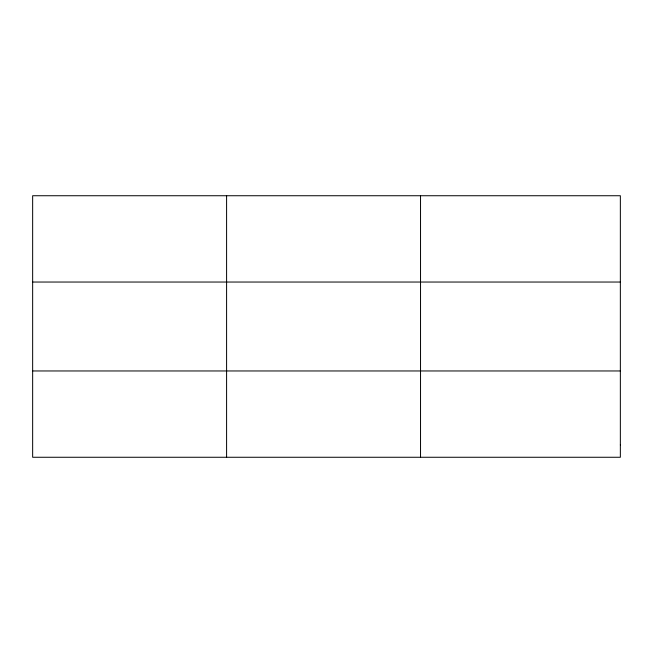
<?xml version="1.0" encoding="UTF-8"?>
<svg xmlns="http://www.w3.org/2000/svg" width="653" height="653" viewBox="0 0 653 653"><rect width="100%" height="100%" fill="white"/><g stroke="black" fill="none" stroke-linecap="round" stroke-linejoin="round"><path stroke-width="0.98" d="M226.591 457.263L226.591 195.737M420.532 457.263L420.532 195.737M32.65 282.039L620.35 282.039M32.65 370.961L620.35 370.961M620.35 444.93L620.35 457.263L32.65 457.263L32.65 195.737L620.35 195.737L620.35 444.93"/></g></svg>
